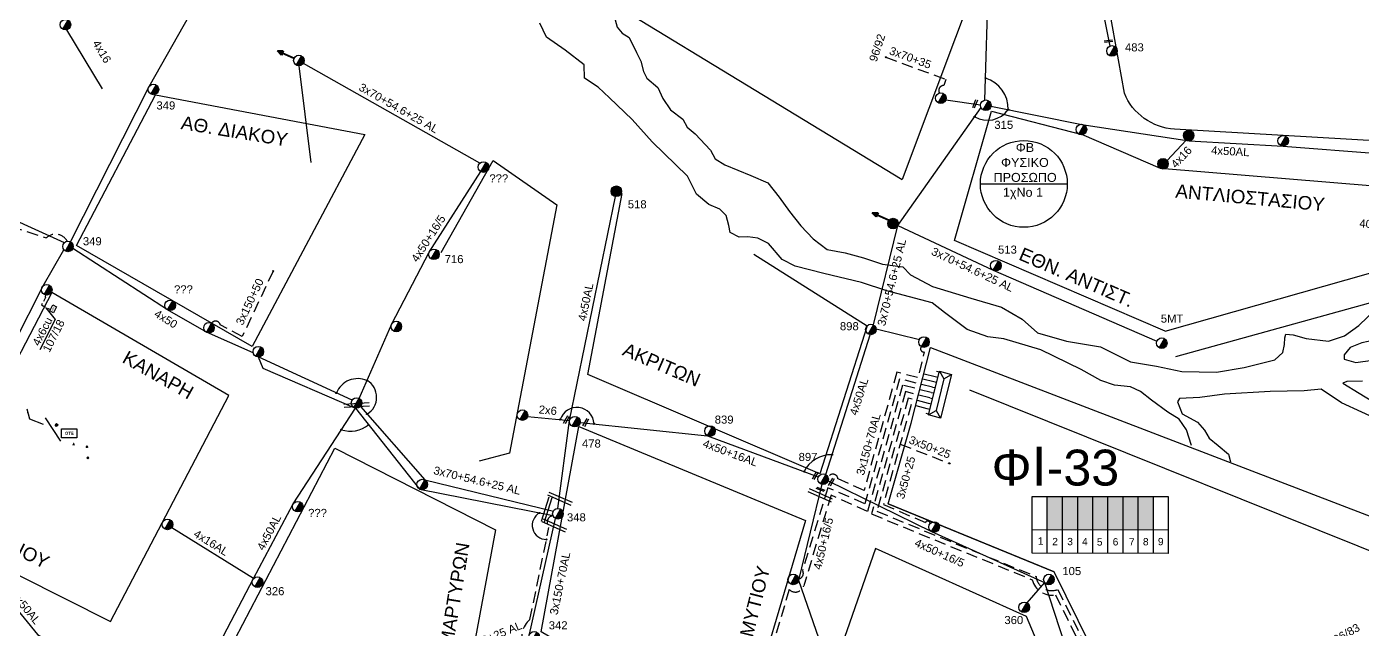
# Model space of a CAD drawing. Header units: millimetres. Extents: x 1091 to 3521, y 1177 to 2968.
# Drawn here: x 2947.2 to 3244.7, y 2121.2 to 2255.6 of the extents above; entities that cross this region are included whole.
import ezdxf
from ezdxf.enums import TextEntityAlignment as Align

# ---------------------------------------------------------------- set-up
doc = ezdxf.new("R2010")
doc.units = ezdxf.units.MM
doc.linetypes.add('DASHED', pattern=[19.05, 12.7, -6.35])
for name, color, linetype, lineweight in [('2x13', 7, 'Continuous', 30), ('2x6', 7, 'SYN_LINE', 30), ('3x150+50', 7, 'Continuous', 30), ('3x50+25', 7, 'Continuous', 30), ('3x70+35', 7, 'Continuous', 30), ('4x16', 7, 'Continuous', 30), ('4x50+16_5', 7, 'Continuous', 30), ('Άγνωστα', 7, 'Continuous', 30), ('Γυμνά εναέρια ΧΤ (3Φ)   4x16AL', 7, 'Continuous', 30), ('Γυμνά εναέρια ΧΤ (3Φ) 4x50AL', 7, 'Continuous', 30), ('Γυμνά εναέρια ΧΤ και ΦΟΠ (3Φ)   4x50+16AL', 7, 'Continuous', 30), ('Καλώδια ΧΤ   3x150+70AL', 7, 'DASHED', 30), ('Καλώδια ΧΤ   3x150AL+50CU', 7, 'DASHED', 30), ('Συνεστραμμένα ΧΤ   3x70+54.6+25 AL', 7, 'SYN_LINE', 30), ('Υπόγεια καλώδια Παροχών ΧΤ   4x50AL', 7, 'DASHED', 30), ('Υπόγεια καλώδια Παροχών ΧΤ   4x6', 7, 'DASHED', 30)]:
    doc.layers.add(name, color=color, linetype=linetype, lineweight=lineweight)
for name, color, linetype in [('Pillar OTE', 7, 'Continuous'), ('TEXT ΚΑΛΩΔΙΩΝ', 7, 'Continuous'), ('ΑΓΝΩΣΤΟ ΕΝΑΕΡΙΟ ΚΑΛΩΔΙΟ', 7, 'Continuous'), ('Επίτονοι', 7, 'Continuous'), ('Επιγραφές - Σχήματα', 7, 'Continuous'), ('Μηχανική τομή', 7, 'Continuous'), ('Στύλος Ξύλινος', 7, 'Continuous'), ('Στύλος Ξύλινος @ 1', 7, 'Continuous'), ('Στύλος ΦΜ', 7, 'Continuous'), ('Στύλος ΦΜ @ 1', 7, 'Continuous'), ('Συνδέσεις', 7, 'Continuous'), ('Τομή', 7, 'Continuous'), ('Υποσταθμός πόλεως', 7, 'Continuous'), ('Υπόβαθρο ΔΕΗ', 7, 'Continuous')]:
    doc.layers.add(name, color=color, linetype=linetype)
doc.styles.add('arial', font='arial.ttf')
doc.styles.get("Standard").update_dxf_attribs({"font": 'arial.ttf', "height": 1.8})
doc.linetypes.add('PRANES_1r', pattern='A,0.5,[137,SPECLINE.shx,S=1,R=180,X=0,Y=0],0.5', length=1)
doc.linetypes.add('SYN_LINE', pattern='A,0.5,-0.0001,["/\\/\\/\\/",Standard,S=0.1,R=0,X=0,Y=-0.05],-0.25', length=0.7501)
doc.dimstyles.new('ISO-25', dxfattribs={"dimtxt": 2.5, "dimasz": 2.5, "dimexe": 1.25, "dimexo": 0.625, "dimtad": 1, "dimtxsty": 'Standard', "dimcen": 2.5, "dimadec": 0, "dimazin": 0, "dimtfac": 1, "dimtmove": 0, "dimatfit": 3, "dimfxl": 1, "dimarcsym": 0})

# ---------------------------------------------------------------- blocks, each defined once
blk = doc.blocks.new('ΥΠΑΡΧΩΝ ΤΣΙΜΕΝΤΕΝΙΟΣ ΣΤΥΛΟΣ')
at = {"layer": 'Στύλος ΦΜ'}
blk.add_hatch(color=7, dxfattribs=at).paths.add_polyline_path([(-1.29, -2.28, 0.574793), (2.62, 0, 0.268822), (1.3, 2.27)])
at = {"layer": 'Στύλος ΦΜ', "color": 7}
blk.add_line((-1.29, -2.28), (1.3, 2.27), dxfattribs=at)
blk.add_circle((0, 0), 2.62, dxfattribs=at)
at = {"layer": 'Στύλος ΦΜ', "flags": 4}
for tag, p in [('ΤΥΠΟΣ', (-4.91, 3.03)), ('ΑΡΙΘΜΟΣ', (-4.68, 8.05))]:
    blk.add_attdef(tag, p, '', height=4, dxfattribs=at)
blk = doc.blocks.new('ΥΠΑΡΧΩΝ ΞΥΛΙΝΟΣ ΣΤΥΛΟΣ')
at = {"layer": 'Στύλος Ξύλινος'}
h = blk.add_hatch(color=7, dxfattribs=at)
h.paths.add_polyline_path([(-2.62, 0, 0.270008), (-1.29, -2.28), (1.3, 2.27, 0.576266)])
h.paths.add_polyline_path([(-1.29, -2.28, 0.574793), (2.62, 0, 0.268822), (1.3, 2.27)])
at = {"layer": 'Στύλος Ξύλινος', "color": 7}
blk.add_line((-1.29, -2.28), (1.3, 2.27), dxfattribs=at)
blk.add_circle((0, 0), 2.62, dxfattribs=at)
at = {"layer": 'Στύλος Ξύλινος', "color": 1, "flags": 4}
for tag, p in [('ΑΡΙΘΜΟΣ', (-4.91, 8.6)), ('ΤΥΠΟΣ', (-4.85, 3.39))]:
    blk.add_attdef(tag, p, '', height=4, dxfattribs=at)
blk = doc.blocks.new('ΕΠΙΤΟΝΟΣ')
at = {"layer": 'Επίτονοι', "lineweight": 40, "ltscale": 40}
blk.add_hatch(color=256, dxfattribs=at).paths.add_polyline_path([(-1.13, 6.47), (0, 9.1), (1.13, 6.47)])
for p, q in [((-1.13, 6.47), (0, 9.1)), ((0, 9.1), (1.13, 6.47)), ((1.13, 6.47), (-1.13, 6.47)), ((-1.13, 6.47), (0, 6.47)), ((0, 6.47), (0, 0))]:
    blk.add_line(p, q, dxfattribs=at)
blk = doc.blocks.new('ΥΠΟΣΤΑΘΜΟΣ ΠΟΛΕΩΣ 9 ΑΝΑΧΩΡΗΣΕΩΝ')
at = {"layer": 'Υποσταθμός πόλεως', "ltscale": 40}
for p, q in [((-9.63, -2.82), (-9.63, -4)), ((-7.12, -2.82), (-7.12, -4)), ((-4.84, -2.82), (-4.84, -4)), ((-2.36, -2.82), (-2.36, -4)), ((0.09, -2.82), (0.09, -4)), ((2.55, -2.82), (2.55, -4)), ((5.02, -2.82), (5.02, -4)), ((7.48, -2.82), (7.48, -4)), ((9.61, -2.82), (9.61, -4))]:
    blk.add_line(p, q, dxfattribs=at)
blk.add_lwpolyline([(-10.02, 2.82), (10.02, 2.82), (10.02, -2.82), (-10.02, -2.82)], close=True, dxfattribs=at)
for points in [[(-7.21, 0), (-10.02, 2.82)], [(-10.02, -2.82), (-7.21, 0)], [(-7.21, 0), (7.21, 0)], [(7.21, 0), (10.02, 2.82)], [(10.02, -2.82), (7.21, 0)]]:
    blk.add_lwpolyline(points, dxfattribs=at)
at = {"layer": 'Υποσταθμός πόλεως', "linetype": 'SYN_LINE', "ltscale": 40, "flags": 1}
for tag, p in [('ΜΕΤΑΣΧΗΜΑΤΙΣΜΟΣ', (10.79, 1.71)), ('ΙΣΧΥΣ', (10.77, -1.08)), ('ΑΡΙΘΜΟΣ', (10.89, -3.8))]:
    blk.add_attdef(tag, p, '', height=1.8, dxfattribs=at)
blk = doc.blocks.new('_ΣΥΝΔΕΣΗ')
at = {"layer": 'Συνδέσεις', "linetype": 'SYN_LINE', "ltscale": 40}
blk.add_hatch(color=256, dxfattribs=at).paths.add_polyline_path([(0.5, 0, 1), (-0.5, 0, 1)])
at = {"layer": 'Συνδέσεις'}
blk.add_circle((0, 0), 0.5, dxfattribs=at)
blk = doc.blocks.new('ΜΗΧΑΝΙΚΗ ΤΟΜΗ')
at = {"layer": 'Μηχανική τομή', "ltscale": 40}
for p, q in [((-3.8, 1.2), (3.8, 1.2)), ((3.8, -0.3), (-3.8, -0.3))]:
    blk.add_line(p, q, dxfattribs=at)
blk = doc.blocks.new('ΤΟΜΗ')
at = {"layer": 'Τομή', "ltscale": 40}
for p, q in [((11.3, -0.6), (-11.4, -0.6)), ((11.3, -3.4), (-11.4, -3.4))]:
    blk.add_line(p, q, dxfattribs=at)
blk = doc.blocks.new('PILLAR ΟΤΕ')
at = {"layer": 'Pillar OTE', "ltscale": 40}
blk.add_lwpolyline([(-3.31, 2.02), (3.39, 2.02), (3.39, -1.99), (-3.31, -1.99)], close=True, dxfattribs=at)
at = {"layer": 'Pillar OTE', "insert": (-1.81, 0.71), "char_height": 1.3575, "width": 109.961, "attachment_point": 1}
blk.add_mtext('{\\fArial|b1|i0|c161|p34;OTE}', dxfattribs=at)
blk = doc.blocks.new('TSONTA XT1')
at = {"ltscale": 40}
h = blk.add_hatch(color=256, dxfattribs=at)
h.dxf.hatch_style = 1
h.paths.add_polyline_path([(595.96, 2487.66), (597.07, 2488.77), (595.96, 2489.87), (594.85, 2488.77)])
blk.add_lwpolyline([(594.85, 2488.77), (595.96, 2489.87), (597.07, 2488.77), (595.96, 2487.66)], close=True, dxfattribs=at)

msp = doc.modelspace()

# ---------------------------------------------------------------- hatches: boundary and pattern name
at = {"layer": 'Pillar OTE', "ltscale": 40}
h = msp.add_hatch(color=256, dxfattribs=at)
h.dxf.hatch_style = 1
h.paths.add_polyline_path([(2957.91, 2162.22), (2957.66, 2162.92), (2957.28, 2162.28)])
h = msp.add_hatch(color=256, dxfattribs=at)
h.dxf.hatch_style = 1
h.paths.add_polyline_path([(2960.72, 2161.74), (2960.59, 2162.14), (2960.37, 2161.77)])
at = {"layer": 'Καλώδια ΧΤ   3x150AL+50CU', "linetype": 'DASHED', "lineweight": -3, "ltscale": 0.2}
h = msp.add_hatch(color=133, dxfattribs=at)
h.dxf.hatch_style = 1
h.paths.add_polyline_path([(3177.93, 2150.81), (3174.49, 2150.81), (3174.49, 2143.45), (3177.93, 2143.45)])
h = msp.add_hatch(color=2, dxfattribs=at)
h.dxf.hatch_style = 1
h.paths.add_polyline_path([(3177.93, 2143.45), (3181.37, 2143.44), (3181.37, 2150.81), (3177.93, 2150.81)])
h = msp.add_hatch(color=30, dxfattribs=at)
h.dxf.hatch_style = 1
h.paths.add_polyline_path([(3184.67, 2150.81), (3181.37, 2150.81), (3181.37, 2143.44), (3184.67, 2143.44)])
h = msp.add_hatch(color=173, dxfattribs=at)
h.dxf.hatch_style = 1
h.paths.add_polyline_path([(3184.67, 2143.44), (3188.05, 2143.44), (3188.05, 2150.81), (3184.67, 2150.81)])
h = msp.add_hatch(color=6, dxfattribs=at)
h.dxf.hatch_style = 1
h.paths.add_polyline_path([(3188.05, 2143.44), (3191.45, 2143.43), (3191.45, 2150.81), (3188.05, 2150.81)])
h = msp.add_hatch(color=5, dxfattribs=at)
h.dxf.hatch_style = 1
h.paths.add_polyline_path([(3194.79, 2143.43), (3194.79, 2150.81), (3191.45, 2150.81), (3191.45, 2143.43)])
h = msp.add_hatch(color=27, dxfattribs=at)
h.dxf.hatch_style = 1
h.paths.add_polyline_path([(3198.17, 2150.81), (3194.79, 2150.81), (3194.79, 2143.43), (3198.17, 2143.43)])

# ---------------------------------------------------------------- linework, layer by layer
at = {"lineweight": -3, "ltscale": 0.2}
msp.add_line((3159.64, 2220.51), (3178.98, 2220.51), dxfattribs=at)
msp.add_circle((3169.31, 2220.51), 9.67, dxfattribs=at)
at = {"layer": '2x13', "color": 133, "lineweight": -3, "ltscale": 0.1}
msp.add_lwpolyline([(3184.39, 2271.79), (3188.45, 2251.22)], dxfattribs=at)
at = {"layer": '2x6', "color": 173, "lineweight": -3, "ltscale": 0.1}
msp.add_lwpolyline([(3058.74, 2168.7), (3068.12, 2167.79)], dxfattribs=at)
at = {"layer": '3x150+50', "color": 133, "linetype": 'DASHED', "lineweight": -3, "ltscale": 0.2}
for points in [[(2875.83, 2240.34, -0.806365), (2876.62, 2238.82), (2880.28, 2237.6), (2878.25, 2231.98), (2951.52, 2208.48, -0.491819), (2956.17, 2207.74, 8.078155)], [(3002.07, 2201.08), (2995.17, 2186.49), (2990.27, 2189.07, 0.676041), (2988.36, 2189.47, 2.631082)]]:
    msp.add_lwpolyline(points, format="xyb", dxfattribs=at)
at = {"layer": '3x50+25', "color": 6, "linetype": 'DASHED', "lineweight": -3, "ltscale": 0.2}
msp.add_lwpolyline([(3147.78, 2170.4), (3144.2, 2171.33), (3138.02, 2149.04), (3147.39, 2145.05, -0.777636), (3148.44, 2144.81, 3.870611)], format="xyb", dxfattribs=at)
msp.add_lwpolyline([(3141.75, 2162.49), (3152.74, 2158.22)], dxfattribs=at)
at = {"layer": '3x70+35', "color": 133, "linetype": 'DASHED', "lineweight": -3, "ltscale": 0.2}
msp.add_lwpolyline([(3138.55, 2248.75), (3151.96, 2243.82), (3151.52, 2242.46, 0.582978), (3150.5, 2240.75, -1.980259)], format="xyb", dxfattribs=at)
at = {"layer": '4x16', "color": 30, "linetype": 'SYN_LINE', "lineweight": -3, "ltscale": 16}
msp.add_lwpolyline([(2956.02, 2254.85), (2963.98, 2241.69)], dxfattribs=at)
at = {"layer": '4x16', "color": 133, "lineweight": -3, "ltscale": 0.1}
msp.add_lwpolyline([(3205.45, 2230.26), (3201.23, 2225.74)], dxfattribs=at)
at = {"layer": '4x50+16_5', "color": 133, "lineweight": -3, "ltscale": 0.1}
msp.add_lwpolyline([(3021.23, 2172.69), (3028.48, 2189.3), (3036.79, 2205.27), (3048.35, 2223.25)], dxfattribs=at)
at = {"layer": '4x50+16_5', "color": 6, "lineweight": -3, "ltscale": 0.1}
msp.add_lwpolyline([(3125.7, 2154.35), (3148.74, 2143), (3173.93, 2131.65), (3189.43, 2084.05), (3193.11, 2073.97), (3199.58, 2050.71)], dxfattribs=at)
at = {"layer": '4x50+16_5', "color": 30, "lineweight": -3, "ltscale": 0.1}
msp.add_lwpolyline([(3124.27, 2153.56), (3119.11, 2132.19), (3124.93, 2115.43), (3116.44, 2088.19)], dxfattribs=at)
at = {"layer": 'Pillar OTE', "ltscale": 40}
msp.add_lwpolyline([(2960.37, 2161.77), (2960.59, 2162.14), (2960.72, 2161.74), (2960.37, 2161.77)], dxfattribs=at)
at = {"layer": 'Pillar OTE', "lineweight": -3, "ltscale": 40}
for points in [[(3171.16, 2138.17), (3171.16, 2150.81), (3201.49, 2150.81), (3201.49, 2138.14), (3171.16, 2138.17)], [(3174.49, 2138.17), (3174.49, 2150.81)], [(3177.93, 2138.16), (3177.93, 2150.81)], [(3181.37, 2138.16), (3181.37, 2150.81)], [(3184.67, 2138.16), (3184.67, 2150.81)], [(3188.05, 2138.15), (3188.05, 2150.81)], [(3191.45, 2138.15), (3191.45, 2150.81)], [(3194.78, 2138.15), (3194.79, 2150.81)], [(3198.17, 2138.14), (3198.17, 2150.81)], [(3171.16, 2143.45), (3201.49, 2143.42)]]:
    msp.add_lwpolyline(points, dxfattribs=at)
at = {"layer": 'ΑΓΝΩΣΤΟ ΕΝΑΕΡΙΟ ΚΑΛΩΔΙΟ', "color": 30, "lineweight": -3, "ltscale": 0.1}
msp.add_lwpolyline([(2877.01, 2244.15), (2895.2, 2227.68), (2937.27, 2215.7), (2955.53, 2207.42)], dxfattribs=at)
at = {"layer": 'ΑΓΝΩΣΤΟ ΕΝΑΕΡΙΟ ΚΑΛΩΔΙΟ', "color": 133, "lineweight": -3, "ltscale": 0.1}
msp.add_lwpolyline([(3136.41, 2188.24), (3146.05, 2185.86)], dxfattribs=at)
at = {"layer": 'ΑΓΝΩΣΤΟ ΕΝΑΕΡΙΟ ΚΑΛΩΔΙΟ', "color": 27, "lineweight": -3, "ltscale": 0.1}
msp.add_lwpolyline([(3173.93, 2131.65), (3169.98, 2127.15)], dxfattribs=at)
at = {"layer": 'Γυμνά εναέρια ΧΤ (3Φ)   4x16AL', "color": 6, "lineweight": -3, "ltscale": 0.1}
msp.add_lwpolyline([(2997.71, 2132.52), (2979.46, 2143.88)], dxfattribs=at)
at = {"layer": 'Γυμνά εναέρια ΧΤ (3Φ) 4x50AL', "color": 133, "lineweight": -3, "ltscale": 0.1}
for points in [[(3161.99, 2237.83), (3182.22, 2233.79), (3206.11, 2230.11), (3227.06, 2228.95), (3248.22, 2227.27), (3256.62, 2221.28)], [(2997.61, 2182.85), (2987.19, 2187.43), (2978.54, 2192.41), (2957.45, 2206.15)]]:
    msp.add_lwpolyline(points, dxfattribs=at)
at = {"layer": 'Γυμνά εναέρια ΧΤ (3Φ) 4x50AL', "color": 173, "lineweight": -3, "ltscale": 0.1}
for points in [[(3065.48, 2148.17), (3068.12, 2167.79), (3078.34, 2217.71)], [(3125.17, 2155.72), (3135.07, 2186.9)]]:
    msp.add_lwpolyline(points, dxfattribs=at)
at = {"layer": 'Γυμνά εναέρια ΧΤ (3Φ) 4x50AL', "color": 6, "lineweight": -3, "ltscale": 0.1}
msp.add_lwpolyline([(2982.74, 2101.23), (2990.15, 2118.21), (2997.71, 2132.52), (3006.53, 2149.18), (3020.37, 2170.52)], dxfattribs=at)
at = {"layer": 'Γυμνά εναέρια ΧΤ (3Φ) 4x50AL', "color": 5, "lineweight": -3, "ltscale": 0.1}
msp.add_lwpolyline([(3059.05, 2119.48), (3064.93, 2145.96)], dxfattribs=at)
at = {"layer": 'Γυμνά εναέρια ΧΤ (3Φ) 4x50AL', "color": 62, "lineweight": -3, "ltscale": 0.1}
msp.add_lwpolyline([(2924.59, 2142.37), (2937.27, 2134.99), (2949.55, 2120.09), (2981.32, 2101.04)], dxfattribs=at)
at = {"layer": 'Γυμνά εναέρια ΧΤ και ΦΟΠ (3Φ)   4x50+16AL', "color": 30, "lineweight": -3, "ltscale": 0.1}
for points in [[(2956.94, 2207.6), (2974.4, 2242.2), (2991.14, 2271.83)], [(2922.79, 2143.89), (2937.84, 2172.21), (2950.79, 2197.76), (2955.45, 2205.82)]]:
    msp.add_lwpolyline(points, dxfattribs=at)
at = {"layer": 'Γυμνά εναέρια ΧΤ και ΦΟΠ (3Φ)   4x50+16AL', "color": 133, "lineweight": -3, "ltscale": 0.1}
for points in [[(3151.93, 2239.27), (3159.66, 2238.16)], [(2998.72, 2181.95), (2999.74, 2179.43), (3020.06, 2170.64)]]:
    msp.add_lwpolyline(points, dxfattribs=at)
at = {"layer": 'Γυμνά εναέρια ΧΤ και ΦΟΠ (3Φ)   4x50+16AL', "color": 6, "lineweight": -3, "ltscale": 0.1}
msp.add_lwpolyline([(3020.37, 2170.52), (3034.68, 2152.46), (3064.41, 2146.56)], dxfattribs=at)
at = {"layer": 'Γυμνά εναέρια ΧΤ και ΦΟΠ (3Φ)   4x50+16AL', "color": 173, "lineweight": -3, "ltscale": 0.1}
msp.add_lwpolyline([(3070.43, 2167.36), (3098.8, 2164.39), (3123.51, 2155.2)], dxfattribs=at)
at = {"layer": 'Καλώδια ΧΤ   3x150+70AL', "color": 133, "lineweight": -3, "ltscale": 0.2}
msp.add_lwpolyline([(3149.56, 2177.48), (3146.05, 2178.39), (3147.21, 2183.05, -0.742435), (3146.48, 2184.23)], format="xyb", dxfattribs=at)
at = {"layer": 'Καλώδια ΧΤ   3x150+70AL', "color": 173, "lineweight": -3, "ltscale": 0.2}
msp.add_lwpolyline([(3149.28, 2176.37), (3141.01, 2178.53), (3133.7, 2152.17), (3127.88, 2154.79, 0.825495), (3125.71, 2155.03, -23.135344)], format="xyb", dxfattribs=at)
at = {"layer": 'Καλώδια ΧΤ   3x150+70AL', "color": 2, "lineweight": -3, "ltscale": 0.2}
msp.add_lwpolyline([(3148.68, 2173.98), (3142.29, 2175.65), (3134.48, 2147.51), (3126.35, 2151.16), (3120.27, 2130.91, -0.569903), (3117.03, 2130.11), (3105.61, 2091.53), (3113.67, 2086.75, 0.38534), (3116.94, 2084.94), (3136.54, 2073.66, 0.340651), (3140.63, 2071.44), (3152.23, 2065.17, 0.604324), (3154.73, 2064.79, 6.690849)], format="xyb", dxfattribs=at)
at = {"layer": 'Καλώδια ΧΤ   3x150+70AL', "color": 30, "lineweight": -3, "ltscale": 0.2}
msp.add_lwpolyline([(3148.98, 2175.17), (3141.64, 2177.08), (3133.91, 2149.21), (3125.65, 2152.79), (3120.02, 2134.36, -0.51431), (3119.11, 2132.44, -7.586281)], format="xyb", dxfattribs=at)
at = {"layer": 'Καλώδια ΧΤ   3x150+70AL', "color": 5, "lineweight": -3, "ltscale": 0.2}
msp.add_lwpolyline([(3148.38, 2172.79), (3142.92, 2174.21), (3135.36, 2146.94), (3171.16, 2132.27, 0.39314), (3176.36, 2128.91), (3195.74, 2089.66), (3199.45, 2079.7), (3208.5, 2061.98), (3208.55, 2051.06), (3202.7, 2050.3, 0.510343), (3200.96, 2050.57)], format="xyb", dxfattribs=at)
at = {"layer": 'Καλώδια ΧΤ   3x150+70AL', "color": 27, "lineweight": -3, "ltscale": 0.2}
msp.add_lwpolyline([(3148.08, 2171.59), (3143.56, 2172.77), (3136.56, 2147.53), (3172.04, 2132.99, 0.495827), (3176.89, 2130.1), (3196.66, 2090.06), (3200.37, 2080.11), (3209.5, 2062.22), (3209.55, 2051.07), (3226.71, 2053.08), (3229.22, 2048.71, -0.833587), (3229.65, 2047.45)], format="xyb", dxfattribs=at)
at = {"layer": 'Καλώδια ΧΤ   3x150+70AL', "color": 6, "lineweight": -3, "ltscale": 0.2}
msp.add_lwpolyline([(3036.71, 2048.77, 0.733333), (3038.93, 2049.91), (3040.81, 2053.66), (3048.19, 2053.72), (3049.9, 2063.06, -0.745395), (3049.05, 2069.75), (3057.96, 2117.51, -0.350033), (3059.26, 2123.4), (3063.51, 2143.93, -0.604894), (3064.41, 2146.56, -0.54789)], format="xyb", dxfattribs=at)
at = {"layer": 'Συνεστραμμένα ΧΤ   3x70+54.6+25 AL', "color": 133, "linetype": 'SYN_LINE', "lineweight": -3, "ltscale": 15}
for points in [[(3160.63, 2239.2), (3161.45, 2265.98), (3167.88, 2285.41)], [(3007.77, 2246.84), (3010.45, 2225.27)], [(3048.11, 2225.11), (3008.79, 2247.37)], [(3135.83, 2189.09), (3141.26, 2211.22), (3159.79, 2237.51)], [(3141.26, 2211.22), (3162.48, 2201.27), (3198.95, 2185.45)], [(3019.64, 2172.29), (2998.72, 2181.95)], [(3021.51, 2170.88), (3035.85, 2154.51), (3064.49, 2147.59)]]:
    msp.add_lwpolyline(points, dxfattribs=at)
at = {"layer": 'Υπόβαθρο ΔΕΗ', "lineweight": -3, "ltscale": 0.1}
for points in [[(3172.13, 2301.28), (3144.62, 2310.95), (3134.61, 2284.44), (3116.64, 2290.86), (3061, 2311.57), (3014.26, 2328.26), (2998.68, 2284.24), (3012.08, 2278.41), (3045.72, 2280.27), (3142.22, 2221.5)], [(3172.13, 2301.28), (3142.22, 2221.5)], [(3200.8, 2187.7), (3153.87, 2207.9), (3162.11, 2236.75), (3182.2, 2231.54)], [(3200.8, 2187.7), (3256.55, 2203.48), (3256.38, 2219.23), (3199.73, 2223.97), (3182.2, 2231.54)], [(3039.47, 2205.21), (3051.08, 2225.74), (3065.24, 2215.87), (3054.74, 2160.46), (3047.93, 2158.68)], [(3072.18, 2178), (3079.84, 2218.34)], [(3109.16, 2204.87), (3134.39, 2188.91), (3123.89, 2155.92), (3072.18, 2178)], [(3144.17, 2167.21), (3148.55, 2184.01), (3260.38, 2141.08), (3257.82, 2197.15), (3203.13, 2181.95)], [(3157.2, 2174.63), (3261.12, 2132.86), (3261.12, 2127.38), (3197.56, 2090.5), (3176.05, 2134.05), (3139.1, 2149.19), (3144.17, 2167.21)], [(3139.1, 2149.19), (3176.05, 2134.05)]]:
    msp.add_lwpolyline(points, dxfattribs=at)
msp.add_lwpolyline([(3250.02, 2229.97), (3202.88, 2232.72, -0.289115), (3191.7, 2240.73), (3187.73, 2263.08), (3244.26, 2270.33), (3250.66, 2240.86), (3250.02, 2229.97)], format="xyb", dxfattribs=at)
at = {"layer": 'Υπόβαθρο ΔΕΗ', "linetype": 'PRANES_1r', "lineweight": -3, "ltscale": 0.5}
for points in [[(3206.69, 2162.2), (3205.52, 2165.7), (3203.88, 2168.07), (3201.41, 2169.62), (3197.75, 2172.28), (3195.31, 2174.21), (3193.1, 2175.29), (3189.53, 2175.68), (3186.45, 2176.72), (3182.08, 2179.11), (3173.09, 2183.52), (3164.82, 2185.97), (3161.27, 2186.42), (3156.71, 2188.07), (3151.65, 2191.87), (3148.85, 2194.02), (3138.78, 2196.65), (3133.11, 2198.53), (3124.73, 2200.55), (3118.37, 2202.18), (3115.47, 2203.63), (3112.45, 2207.22), (3110.02, 2208.42), (3107.85, 2208.7), (3105.85, 2208.65), (3103.85, 2209.7), (3103.57, 2211.26), (3103.01, 2213.48), (3101.57, 2214.87), (3099.12, 2215.93), (3096.4, 2218.26), (3094.39, 2222.26), (3086.53, 2229.9), (3082.06, 2234.84), (3077.03, 2239.7), (3074.44, 2242.06), (3071.46, 2244.1), (3071.38, 2247.08), (3067.14, 2250.29), (3062.99, 2253.19), (3061.51, 2256.32)], [(3078.26, 2257.06), (3078.73, 2255.46), (3079.82, 2254.09), (3081.38, 2253.14), (3083.04, 2249.77), (3083.98, 2247.84), (3084.6, 2245.57), (3085.35, 2244.06), (3087.77, 2242.02), (3088.9, 2239.52), (3090.56, 2236.99), (3093.32, 2234.98), (3094.33, 2233.18), (3096.08, 2231.64), (3099.53, 2228.07), (3100.55, 2226.12), (3102.67, 2224.76), (3108.52, 2222.39), (3112.25, 2220.78), (3114.83, 2217.53), (3117.09, 2214.33), (3119.66, 2211.18), (3122.34, 2208.29), (3125.5, 2205.88), (3129.47, 2205.15), (3133.57, 2204), (3137.83, 2202.63), (3142.34, 2202.05), (3144.08, 2200.27), (3148.96, 2197.64), (3157.53, 2195.02), (3164.34, 2193), (3168.91, 2190.38), (3172.37, 2187.28), (3178.78, 2185.44), (3186.4, 2184.18), (3193.07, 2180.87), (3198.88, 2179.86), (3204.5, 2178.71), (3212.22, 2178.55), (3218.42, 2179.6), (3225.25, 2181.27), (3227.03, 2182.92), (3227.36, 2184.7), (3227.43, 2186.22), (3227.69, 2187.01), (3229.35, 2186.88), (3232.19, 2186.02), (3237.15, 2185.43), (3240.72, 2186.68), (3243.92, 2188.94), (3249.82, 2194.59)], [(3247.4, 2185.7), (3244.6, 2185.05), (3241.99, 2184.02), (3240.68, 2182.44), (3240.68, 2181.41), (3243.3, 2180.67), (3251.23, 2181.79)], [(3244.77, 2176.56), (3241.3, 2176.5), (3240.4, 2176.11), (3244, 2173.87), (3251.44, 2169.31)], [(3249.13, 2167.58), (3240.08, 2171.69), (3235.58, 2174.77), (3231.76, 2174.38), (3224.19, 2174.25), (3214.04, 2173.61), (3208.52, 2172.9), (3204.02, 2172.65), (3203.51, 2171.94), (3204.6, 2169.25), (3208, 2167.39), (3209.54, 2165.65), (3210.57, 2163.84), (3212.62, 2162.23), (3214.87, 2160.24), (3215.37, 2158.59)]]:
    msp.add_lwpolyline(points, dxfattribs=at)
at = {"layer": 'Υπόβαθρο ΔΕΗ', "lineweight": -3, "ltscale": 0.1}
for points in [[(2958.24, 2206.81), (2975.83, 2240.34), (3022.49, 2231.5), (2997.41, 2184.29)], [(2965.84, 2122.98), (2992.16, 2173.34), (2952.72, 2196.3), (2925.18, 2143.38)], [(3061.8, 2120.67), (3070.2, 2166.46), (3120.67, 2145.48), (3106.2, 2096.58), (3103.51, 2096.09)], [(2988.51, 2109.26), (3015.81, 2161.61), (3051.63, 2143.42), (3040.9, 2085.85), (3036.63, 2084.45)], [(3118.33, 2087.82), (3156.1, 2066.27), (3190.92, 2074.08), (3169.92, 2124.09), (3136.29, 2139.25)]]:
    msp.add_lwpolyline(points, close=True, dxfattribs=at)
at = {"layer": 'Υπόβαθρο ΔΕΗ', "lineweight": -3}
for centre, radius, start, end in [((3158.7, 2237.25), 7.14, 358.4954, 73.0753), ((3161.24, 2240.37), 5.66, 239.4579, 324.2802), ((3020.93, 2171.93), 5.18, 66.761, 157.5748), ((3020.77, 2172.94), 4.35, 300.6823, 59.514), ((3069.71, 2166.82), 3.86, 3.1058, 162.3355), ((3019.27, 2171.87), 6.48, 251.7963, 308.603), ((3126.39, 2153.43), 6.72, 88.4553, 154.0456), ((3062.94, 2144.41), 3.16, 119.3831, 270.1575)]:
    msp.add_arc(centre, radius, start, end, dxfattribs=at)
at = {"layer": 'Υπόγεια καλώδια Παροχών ΧΤ   4x6', "color": 30, "linetype": 'DASHED', "lineweight": -3, "ltscale": 0.08}
msp.add_lwpolyline([(2951.45, 2195.74, 0.416001), (2951.33, 2195.22), (2950.46, 2193.54), (2952.45, 2192.5)], format="xyb", dxfattribs=at)

# ---------------------------------------------------------------- block references
at = {"layer": 'Pillar OTE', "xscale": 0.2265694958677139, "yscale": 0.2265694958677139, "zscale": 0.2265694958677139, "rotation": 63}
msp.add_blockref('PILLAR ΟΤΕ', (2953.05, 2192.65), dxfattribs=at)
at = {"layer": 'Pillar OTE', "xscale": 0.5, "yscale": 0.5, "zscale": 0.5}
msp.add_blockref('PILLAR ΟΤΕ', (2956.59, 2164.9), dxfattribs=at)
at = {"layer": 'Επίτονοι', "lineweight": -3, "xscale": 0.449999999999818, "yscale": 0.449999999999818, "zscale": 0.449999999999818, "rotation": 66.85225747280171}
for p in [(3006.76, 2248.57), (3139.3, 2212.46)]:
    msp.add_blockref('ΕΠΙΤΟΝΟΣ', p, dxfattribs=at)
at = {"layer": 'Μηχανική τομή', "lineweight": -3, "xscale": 0.2499999999999677, "yscale": 0.2499999999999677, "zscale": 0.2499999999999677}
for p, rotation in [((3188.18, 2252.21), 7.521594297298432), ((3158.55, 2238.32), 68.71081354238281), ((3067.29, 2167.99), 240.552331582319), ((3071.61, 2167.36), 240.552331582319), ((3122.75, 2155.57), 240.552331582319), ((3126.35, 2154.09), 240.552331582319), ((3124.02, 2152.53), 159.2248074232864)]:
    msp.add_blockref('ΜΗΧΑΝΙΚΗ ΤΟΜΗ', p, dxfattribs=dict(at, rotation=rotation))
at = {"layer": 'Στύλος Ξύλινος @ 1', "lineweight": -3, "ltscale": 40, "xscale": 0.4499999999998181, "yscale": 0.4499999999998181, "zscale": 0.4499999999998181}
for p in [(3206.03, 2231.28), (3200.32, 2225), (3140.17, 2211.67)]:
    msp.add_blockref('ΥΠΑΡΧΩΝ ΞΥΛΙΝΟΣ ΣΤΥΛΟΣ', p, dxfattribs=at)
at = {"layer": 'Στύλος Ξύλινος @ 1', "lineweight": -3, "ltscale": 40}
ref = msp.add_blockref('ΥΠΑΡΧΩΝ ΞΥΛΙΝΟΣ ΣΤΥΛΟΣ', (3078.52, 2218.87), dxfattribs=dict(at, xscale=0.4499999999998181, yscale=0.4499999999998181, zscale=0.4499999999998181))
ref.add_attrib('ΑΡΙΘΜΟΣ', '518', (3081.07, 2215.07), dxfattribs={"layer": 'Στύλος Ξύλινος', "height": 1.8, "flags": 4})
at = {"layer": 'Στύλος ΦΜ @ 1', "lineweight": -3, "ltscale": 40, "xscale": 0.4499999999998181, "yscale": 0.4499999999998181, "zscale": 0.4499999999998181}
for p in [(2955.78, 2256), (3007.8, 2248.02), (3150.81, 2239.62), (3182.13, 2232.62), (3227.09, 2230.13), (2951.61, 2196.91), (2987.77, 2188.45), (3029.5, 2188.72), (2998.75, 2183.12), (3147.06, 2185.26), (3020.64, 2171.67), (3057.6, 2168.97), (3035.26, 2153.49), (2978.53, 2144.61), (3149.32, 2144.03), (3117.94, 2132.34)]:
    msp.add_blockref('ΥΠΑΡΧΩΝ ΤΣΙΜΕΝΤΕΝΙΟΣ ΣΤΥΛΟΣ', p, dxfattribs=at)
at = {"layer": 'Στύλος ΦΜ @ 1', "lineweight": -3, "ltscale": 40}
ref = msp.add_blockref('ΥΠΑΡΧΩΝ ΤΣΙΜΕΝΤΕΝΙΟΣ ΣΤΥΛΟΣ', (3188.95, 2250.15), dxfattribs=dict(at, xscale=0.4499999999998181, yscale=0.4499999999998181, zscale=0.4499999999998181))
ref.add_attrib('ΑΡΙΘΜΟΣ', '483', (3191.84, 2250.05), dxfattribs={"layer": 'Στύλος ΦΜ', "height": 1.8, "flags": 4})
ref = msp.add_blockref('ΥΠΑΡΧΩΝ ΤΣΙΜΕΝΤΕΝΙΟΣ ΣΤΥΛΟΣ', (2975.39, 2241.57), dxfattribs=dict(at, xscale=0.4499999999998181, yscale=0.4499999999998181, zscale=0.4499999999998181))
ref.add_attrib('ΤΥΠΟΣ', '349', (2976.05, 2237.1), dxfattribs={"layer": 'Στύλος ΦΜ', "height": 1.8, "flags": 4})
ref = msp.add_blockref('ΥΠΑΡΧΩΝ ΤΣΙΜΕΝΤΕΝΙΟΣ ΣΤΥΛΟΣ', (3160.83, 2238.04), dxfattribs=dict(at, xscale=0.4499999999998181, yscale=0.4499999999998181, zscale=0.4499999999998181))
ref.add_attrib('ΑΡΙΘΜΟΣ', '315', (3162.74, 2232.78), dxfattribs={"layer": 'Στύλος ΦΜ', "height": 1.8, "flags": 4})
ref = msp.add_blockref('ΥΠΑΡΧΩΝ ΤΣΙΜΕΝΤΕΝΙΟΣ ΣΤΥΛΟΣ', (3048.93, 2224.27), dxfattribs=dict(at, xscale=0.4499999999998181, yscale=0.4499999999998181, zscale=0.4499999999998181))
ref.add_attrib('ΤΥΠΟΣ', '???', (3050.24, 2220.85), dxfattribs={"layer": 'Στύλος ΦΜ', "height": 1.8, "flags": 4})
ref = msp.add_blockref('ΥΠΑΡΧΩΝ ΤΣΙΜΕΝΤΕΝΙΟΣ ΣΤΥΛΟΣ', (2956.35, 2206.58), dxfattribs=dict(at, xscale=0.4499999999998181, yscale=0.4499999999998181, zscale=0.4499999999998181))
ref.add_attrib('ΤΥΠΟΣ', '349', (2959.67, 2206.83), dxfattribs={"layer": 'Στύλος ΦΜ', "height": 1.8, "flags": 4})
ref = msp.add_blockref('ΥΠΑΡΧΩΝ ΤΣΙΜΕΝΤΕΝΙΟΣ ΣΤΥΛΟΣ', (3037.88, 2204.82), dxfattribs=dict(at, xscale=0.4499999999998181, yscale=0.4499999999998181, zscale=0.4499999999998181))
ref.add_attrib('ΤΥΠΟΣ', '716', (3040.27, 2202.85), dxfattribs={"layer": 'Στύλος ΦΜ', "height": 1.8, "flags": 4})
ref = msp.add_blockref('ΥΠΑΡΧΩΝ ΤΣΙΜΕΝΤΕΝΙΟΣ ΣΤΥΛΟΣ', (3163.06, 2202.29), dxfattribs=dict(at, xscale=0.4499999999998181, yscale=0.4499999999998181, zscale=0.4499999999998181))
ref.add_attrib('ΑΡΙΘΜΟΣ', '513', (3163.56, 2204.97), dxfattribs={"layer": 'Στύλος ΦΜ', "height": 1.8, "flags": 4})
ref = msp.add_blockref('ΥΠΑΡΧΩΝ ΤΣΙΜΕΝΤΕΝΙΟΣ ΣΤΥΛΟΣ', (2979.12, 2193.44), dxfattribs=dict(at, xscale=0.4499999999998181, yscale=0.4499999999998181, zscale=0.4499999999998181))
ref.add_attrib('ΤΥΠΟΣ', '???', (2979.98, 2196.11), dxfattribs={"layer": 'Στύλος ΦΜ', "height": 1.8, "flags": 4})
ref = msp.add_blockref('ΥΠΑΡΧΩΝ ΤΣΙΜΕΝΤΕΝΙΟΣ ΣΤΥΛΟΣ', (3200.04, 2185.01), dxfattribs=dict(at, xscale=0.4499999999998181, yscale=0.4499999999998181, zscale=0.4499999999998181))
ref.add_attrib('ΑΡΙΘΜΟΣ', '5MT', (3199.82, 2189.59), dxfattribs={"layer": 'Στύλος ΦΜ', "height": 1.8, "flags": 4})
ref = msp.add_blockref('ΥΠΑΡΧΩΝ ΤΣΙΜΕΝΤΕΝΙΟΣ ΣΤΥΛΟΣ', (3135.24, 2188.07), dxfattribs=dict(at, xscale=0.4499999999998181, yscale=0.4499999999998181, zscale=0.4499999999998181))
ref.add_attrib('ΑΡΙΘΜΟΣ', '898', (3128.33, 2187.89), dxfattribs={"layer": 'Στύλος ΦΜ', "height": 1.8, "flags": 4})
ref = msp.add_blockref('ΥΠΑΡΧΩΝ ΤΣΙΜΕΝΤΕΝΙΟΣ ΣΤΥΛΟΣ', (3069.27, 2167.52), dxfattribs=dict(at, xscale=0.4499999999998181, yscale=0.4499999999998181, zscale=0.4499999999998181))
ref.add_attrib('ΑΡΙΘΜΟΣ', '478', (3070.86, 2161.74), dxfattribs={"layer": 'Στύλος ΦΜ', "height": 1.8, "flags": 4})
ref = msp.add_blockref('ΥΠΑΡΧΩΝ ΤΣΙΜΕΝΤΕΝΙΟΣ ΣΤΥΛΟΣ', (3099.38, 2165.42), dxfattribs=dict(at, xscale=0.4499999999998181, yscale=0.4499999999998181, zscale=0.4499999999998181))
ref.add_attrib('ΑΡΙΘΜΟΣ', '839', (3100.44, 2167.07), dxfattribs={"layer": 'Στύλος ΦΜ', "height": 1.8, "flags": 4})
ref = msp.add_blockref('ΥΠΑΡΧΩΝ ΤΣΙΜΕΝΤΕΝΙΟΣ ΣΤΥΛΟΣ', (3124.58, 2154.7), dxfattribs=dict(at, xscale=0.4499999999998181, yscale=0.4499999999998181, zscale=0.4499999999998181))
ref.add_attrib('ΑΡΙΘΜΟΣ', '897', (3119.13, 2158.75), dxfattribs={"layer": 'Στύλος ΦΜ', "height": 1.8, "flags": 4})
ref = msp.add_blockref('ΥΠΑΡΧΩΝ ΤΣΙΜΕΝΤΕΝΙΟΣ ΣΤΥΛΟΣ', (3007.54, 2148.57), dxfattribs=dict(at, xscale=0.4499999999998181, yscale=0.4499999999998181, zscale=0.4499999999998181))
ref.add_attrib('ΑΡΙΘΜΟΣ', '???', (3009.85, 2146.27), dxfattribs={"layer": 'Στύλος ΦΜ', "height": 1.8, "flags": 4})
ref = msp.add_blockref('ΥΠΑΡΧΩΝ ΤΣΙΜΕΝΤΕΝΙΟΣ ΣΤΥΛΟΣ', (3065.51, 2146.99), dxfattribs=dict(at, xscale=0.4499999999998181, yscale=0.4499999999998181, zscale=0.4499999999998181))
ref.add_attrib('ΑΡΙΘΜΟΣ', '348', (3067.52, 2145.29), dxfattribs={"layer": 'Στύλος ΦΜ', "height": 1.8, "flags": 4})
ref = msp.add_blockref('ΥΠΑΡΧΩΝ ΤΣΙΜΕΝΤΕΝΙΟΣ ΣΤΥΛΟΣ', (3174.89, 2132.33), dxfattribs=dict(at, xscale=0.4499999999998181, yscale=0.4499999999998181, zscale=0.4499999999998181))
ref.add_attrib('ΑΡΙΘΜΟΣ', '105', (3177.89, 2133.31), dxfattribs={"layer": 'Στύλος ΦΜ', "height": 1.8, "flags": 4})
ref = msp.add_blockref('ΥΠΑΡΧΩΝ ΤΣΙΜΕΝΤΕΝΙΟΣ ΣΤΥΛΟΣ', (2998.58, 2131.73), dxfattribs=dict(at, xscale=0.4499999999998181, yscale=0.4499999999998181, zscale=0.4499999999998181))
ref.add_attrib('ΑΡΙΘΜΟΣ', '326', (3000.37, 2128.82), dxfattribs={"layer": 'Στύλος ΦΜ', "height": 1.8, "flags": 4})
ref = msp.add_blockref('ΥΠΑΡΧΩΝ ΤΣΙΜΕΝΤΕΝΙΟΣ ΣΤΥΛΟΣ', (3169.39, 2126.12), dxfattribs=dict(at, xscale=0.4499999999998181, yscale=0.4499999999998181, zscale=0.4499999999998181))
ref.add_attrib('ΤΥΠΟΣ', '360', (3164.98, 2122.39), dxfattribs={"layer": 'Στύλος ΦΜ', "height": 1.8, "flags": 4})
ref = msp.add_blockref('ΥΠΑΡΧΩΝ ΤΣΙΜΕΝΤΕΝΙΟΣ ΣΤΥΛΟΣ', (3060.22, 2119.56), dxfattribs=dict(at, xscale=0.4499999999998181, yscale=0.4499999999998181, zscale=0.4499999999998181))
ref.add_attrib('ΑΡΙΘΜΟΣ', '342', (3063.46, 2121.22), dxfattribs={"layer": 'Στύλος ΦΜ', "height": 1.8, "flags": 4})
at = {"layer": 'Συνδέσεις', "lineweight": -3, "xscale": 0.25, "yscale": 0.25, "zscale": 0.25}
for p in [(3138.55, 2248.75), (3002.07, 2201.08), (3152.74, 2158.22)]:
    msp.add_blockref('_ΣΥΝΔΕΣΗ', p, dxfattribs=at)
at = {"layer": 'Συνδέσεις', "lineweight": -3, "xscale": 0.25, "yscale": 0.25, "zscale": 0.25, "rotation": 46.2675982787486}
for p in [(3160.78, 2244.08), (3158.36, 2235.5), (3165.84, 2237.07), (3022.97, 2176.69), (3016.14, 2173.9), (3022.98, 2169.2), (3023.32, 2166.81), (3066.04, 2167.99), (3073.56, 2167.03), (3017.25, 2165.71), (3126.57, 2160.15), (3120.35, 2156.38), (3061.39, 2147.16), (3062.95, 2141.24)]:
    msp.add_blockref('_ΣΥΝΔΕΣΗ', p, dxfattribs=at)
at = {"layer": 'Συνδέσεις'}
for p, xscale, yscale, zscale in [((2770.54, 1401.44), 0.3075184835441075, 0.3075184835441075, 0.3075184835441075), ((2841.59, 1661.69), 0.2, 0.2, 0.2)]:
    msp.add_blockref('TSONTA XT1', p, dxfattribs=dict(at, xscale=xscale, yscale=yscale, zscale=zscale))
at = {"layer": 'Τομή', "lineweight": -3}
for p, xscale, yscale, zscale, rotation in [((3020.64, 2171.67), 0.2499999999999999, 0.2499999999999999, 0.2499999999999999, 3.566873844138508), ((3065.7, 2149.91), 0.25, 0.25, 0.25, 156.1860623015859), ((3123.69, 2150.66), 0.25, 0.25, 0.25, 156.1860623015859), ((3062.48, 2148.06), 0.25, 0.25, 0.25, 72.68481103766284), ((3064.46, 2143.95), 0.25, 0.25, 0.25, 156.1860623015859)]:
    msp.add_blockref('ΤΟΜΗ', p, dxfattribs=dict(at, xscale=xscale, yscale=yscale, zscale=zscale, rotation=rotation))
at = {"layer": 'Υποσταθμός πόλεως', "lineweight": -3, "xscale": 0.4999999999999996, "yscale": 0.4999999999999996, "zscale": 0.4999999999999996, "rotation": 255.8480281784354}
msp.add_blockref('ΥΠΟΣΤΑΘΜΟΣ ΠΟΛΕΩΣ 9 ΑΝΑΧΩΡΗΣΕΩΝ', (3150.63, 2173.53), dxfattribs=at)

# ---------------------------------------------------------------- texts
at = {"lineweight": -3, "ltscale": 40, "char_height": 3, "attachment_point": 1, "style": 'arial'}
for s, insert, width, rotation in [('ΑΘ. ΔΙΑΚΟΥ', (2981.85, 2235.71), 36.4854, 350.6433), ('ΑΝΤΛΙΟΣΤΑΣΙΟΥ', (3203.27, 2220.47), 36.4854, 354.7126), ('ΕΘΝ. ΑΝΤΙΣΤ.', (3169.14, 2206.47), 36.4854, 336.6953), ('ΑΚΡΙΤΩΝ', (3080.82, 2185.2), 36.4854, 336.6953), ('ΚΑΝΑΡΗ', (2969.69, 2183.48), 36.4854, 330.4782), ('ΒΕΛΙΣΑΡΙΟΥ', (2930.28, 2148.57), 36.4854, 333.0784), ('ΑΛΥΤΡ. ΜΑΡΤΥΡΩΝ', (3036.6, 2101.83), 41.9436, 80.8611), ('ΑΔΡΑΜΥΤΙΟΥ', (3103.29, 2109.17), 36.4854, 75.9636)]:
    msp.add_mtext(s, dxfattribs=dict(at, insert=insert, width=width, rotation=rotation))
at = {"lineweight": -3, "ltscale": 30, "char_height": 1.63, "width": 11.2573, "attachment_point": 1}
for s, insert in [('1', (3172.41, 2141.73)), ('2', (3175.64, 2141.6)), ('3', (3178.98, 2141.6)), ('4', (3182.28, 2141.6)), ('5', (3185.58, 2141.52)), ('6', (3189.1, 2141.54)), ('7', (3192.73, 2141.54)), ('8', (3195.84, 2141.57)), ('9', (3199.18, 2141.6))]:
    msp.add_mtext(s, dxfattribs=dict(at, insert=insert))
at = {"layer": 'TEXT ΚΑΛΩΔΙΩΝ', "lineweight": -3, "ltscale": 0.1, "style": 'arial'}
for s, rotation, p in [('4x16', 301.1799, (2963.91, 2250.02)), ('3x70+35', 339.8342, (3144.03, 2248.65)), (' 3x70+54.6+25 AL', 330.4842, (3029.73, 2237.58)), ('4x16', 46.986, (3204.4, 2226.49)), (' 4x50AL', 356.842, (3214.96, 2227.82)), ('4x50+16/5', 57.2415, (3036.63, 2208.35)), ('3x70+54.6+25 AL', 76.2096, (3139.87, 2198.55)), (' 3x70+54.6+25 AL', 334.8589, (3157.57, 2201.58)), ('3x150+50', 64.6852, (2996.84, 2194.24)), (' 4x50AL', 78.4305, (3071.62, 2193.84)), ('4x50', 328.089, (2978.17, 2190.41)), ('4x50AL', 72.3785, (3132.57, 2173.09)), ('2x6', 354.447, (3063.26, 2170.07)), ('3x150+70AL', 74.4949, (3134.69, 2162.49)), ('4x50+16AL', 339.596, (3103.93, 2160.56)), ('3x50+25', 338.7832, (3148.37, 2161.85)), ('3x70+54.6+25 AL', 346.4169, (3047.51, 2154.41)), ('3x50+25', 74.4949, (3143.01, 2155.04)), ('4x50AL', 62.0809, (3001.13, 2142.82)), ('4x50+16/5', 76.4378, (3124.62, 2140.34)), ('4x16AL', 328.089, (2988.24, 2140.54)), ('4x50+16/5', 335.744, (3150.54, 2138.27)), (' 3x150+70AL', 78.3068, (3065.89, 2131.11)), (' 4x50AL', 309.4915, (2946.79, 2126.27)), (' 3x70+54.6+25 AL', 22.2838, (3047.84, 2118.34))]:
    msp.add_text(s, height=1.8, rotation=rotation, dxfattribs=at).set_placement(p, align=Align.MIDDLE_CENTER)
at = {"layer": 'Άγνωστα', "color": 7, "lineweight": -3, "char_height": 1.8, "attachment_point": 1}
for s, heights, insert, rotation in [('96/92', [1.99], (3134.78, 2248.15), 71.5629), ('40/97', [1.11], (3244.14, 2212.65), 355.8064), ('306/83', [1.11], (3236.78, 2118.89), 29.1291)]:
    msp.add_mtext_dynamic_manual_height_columns(s, width=1.8, gutter_width=2.31, heights=heights, dxfattribs=dict(at, insert=insert, rotation=rotation))
at = {"layer": 'Υπόβαθρο ΔΕΗ', "lineweight": -3, "char_height": 2, "attachment_point": 1}
for s, heights, insert in [('{\\W8.64836; }ΦΒ \\P{\\W4.42067; }ΦΥΣΙΚΟ \\P{\\W2.28183; }ΠΡΟΣΩΠΟ', [9.11], (3160.8, 2229.63)), ('{\\W5.64925; }1χΝο 1\\P{\\W5.7564; }', [0], (3160.27, 2219.64))]:
    msp.add_mtext_dynamic_manual_height_columns(s, width=17.2548, gutter_width=12.5, heights=heights, dxfattribs=dict(at, insert=insert))
at = {"layer": 'Υπόβαθρο ΔΕΗ', "lineweight": -3, "insert": (3162.12, 2161.94), "char_height": 8, "width": 84.6573, "attachment_point": 1}
msp.add_mtext('Φ{\\H1.0833x;Ι}-33', dxfattribs=at)
at = {"layer": 'Υπόγεια καλώδια Παροχών ΧΤ   4x50AL', "color": 7, "ltscale": 0.2, "char_height": 1.8, "attachment_point": 1, "rotation": 63}
for s, insert in [('4x6cu', (2948.32, 2185.05)), ('107/18', (2950.61, 2183.64))]:
    msp.add_mtext_dynamic_manual_height_columns(s, width=1.8, gutter_width=12.5, heights=[0.118], dxfattribs=dict(at, insert=insert))

# ---------------------------------------------------------------- leaders
at = {"layer": 'Επιγραφές - Σχήματα'}
for points, override in [([(2951.42, 2192.91), (2953.51, 2190.32), (2950.11, 2183.51)], {"dimasz": 0.1, "dimgap": 0.625, "dimtad": 0}), ([(2947.15, 2170.37), (2947.78, 2168.18), (2950.81, 2166.95)], {"dimasz": 0.9, "dimgap": 0.625, "dimtad": 0})]:
    msp.add_leader(points, dimstyle='ISO-25', override=override, dxfattribs=at)
at = {"layer": 'Επιγραφές - Σχήματα', "ltscale": 40}
msp.add_leader([(2951.28, 2168.39), (2954.71, 2163.19)], dimstyle='ISO-25', override={"dimasz": 1, "dimtad": 0}, dxfattribs=at)

doc.saveas('drawing.dxf')
